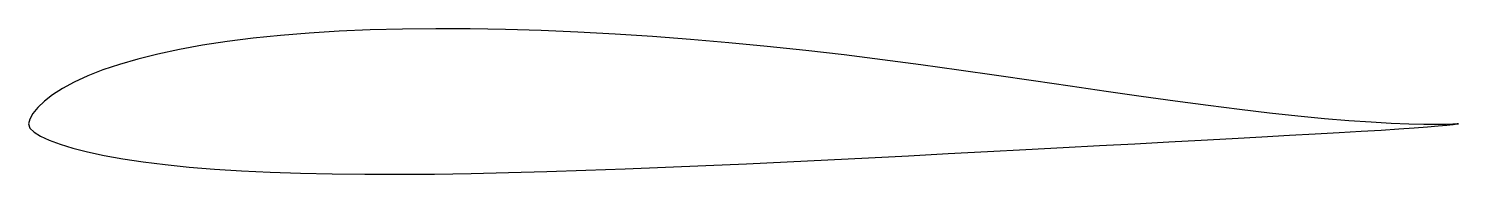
# Model space of a CAD drawing. Header units: metres. Extents: x 0 to 141, y -5 to 9.
import ezdxf

# ---------------------------------------------------------------- set-up
doc = ezdxf.new("R2010")
doc.units = ezdxf.units.M

msp = doc.modelspace()

# ---------------------------------------------------------------- linework, layer by layer
for p, q in [((24.785, 8.667), (22.09, 8.391)), ((27.612, 8.895), (24.785, 8.667)), ((30.563, 9.078), (27.612, 8.895)), ((33.627, 9.21), (30.563, 9.078)), ((36.802, 9.289), (33.627, 9.21)), ((40.083, 9.319), (36.802, 9.289)), ((43.458, 9.304), (40.083, 9.319)), ((46.917, 9.242), (43.458, 9.304)), ((50.452, 9.133), (46.917, 9.242)), ((54.054, 8.981), (50.452, 9.133)), ((57.711, 8.787), (54.054, 8.981)), ((61.411, 8.549), (57.711, 8.787)), ((65.148, 8.268), (61.411, 8.549)), ((14.835, 7.284), (12.713, 6.834)), ((17.11, 7.694), (14.835, 7.284)), ((19.531, 8.065), (17.11, 7.694)), ((22.09, 8.391), (19.531, 8.065)), ((68.911, 7.948), (65.148, 8.268)), ((72.687, 7.589), (68.911, 7.948)), ((76.468, 7.187), (72.687, 7.589)), ((80.254, 6.747), (76.468, 7.187)), ((8.937, 5.825), (7.291, 5.276)), ((10.746, 6.346), (8.937, 5.825)), ((12.713, 6.834), (10.746, 6.346)), ((84.034, 6.279), (80.254, 6.747)), ((87.794, 5.786), (84.034, 6.279)), ((91.527, 5.268), (87.794, 5.786)), ((5.814, 4.698), (4.499, 4.094)), ((7.291, 5.276), (5.814, 4.698)), ((95.232, 4.735), (91.527, 5.268)), ((98.895, 4.201), (95.232, 4.735)), ((2.363, 2.851), (1.549, 2.226)), ((3.347, 3.475), (2.363, 2.851)), ((4.499, 4.094), (3.347, 3.475)), ((102.5, 3.675), (98.895, 4.201)), ((106.034, 3.162), (102.5, 3.675)), ((109.484, 2.67), (106.034, 3.162)), ((0.902, 1.608), (0.422, 1.016)), ((1.549, 2.226), (0.902, 1.608)), ((112.833, 2.208), (109.484, 2.67)), ((116.066, 1.78), (112.833, 2.208)), ((119.166, 1.391), (116.066, 1.78)), ((0.117, 0.467), (0, -0.016)), ((0.422, 1.016), (0.117, 0.467)), ((122.119, 1.045), (119.166, 1.391)), ((124.91, 0.747), (122.119, 1.045)), ((127.52, 0.5), (124.91, 0.747)), ((129.93, 0.304), (127.52, 0.5)), ((132.124, 0.154), (129.93, 0.304)), ((134.092, 0.045), (132.124, 0.154)), ((135.822, -0.027), (134.092, 0.045)), ((140.7, 0), (140.567, -0.007)), ((140.569, -0.012), (140.7, 0)), ((0, -0.016), (0.135, -0.424)), ((0.135, -0.424), (0.544, -0.808)), ((0.544, -0.808), (1.185, -1.205)), ((1.185, -1.205), (2.037, -1.604)), ((118.448, -1.437), (121.344, -1.279)), ((121.344, -1.279), (124.071, -1.128)), ((124.071, -1.128), (126.617, -0.987)), ((126.617, -0.987), (128.974, -0.854)), ((128.974, -0.854), (131.133, -0.729)), ((131.133, -0.729), (133.086, -0.612)), ((133.086, -0.612), (134.827, -0.503)), ((134.827, -0.503), (136.348, -0.401)), ((137.306, -0.065), (135.822, -0.027)), ((136.348, -0.401), (137.644, -0.305)), ((138.532, -0.071), (137.306, -0.065)), ((137.644, -0.305), (138.713, -0.211)), ((139.487, -0.053), (138.532, -0.071)), ((138.713, -0.211), (139.56, -0.123)), ((140.164, -0.027), (139.487, -0.053)), ((139.56, -0.123), (140.183, -0.053)), ((140.567, -0.007), (140.164, -0.027)), ((140.183, -0.053), (140.569, -0.012)), ((2.037, -1.604), (3.093, -1.997)), ((3.093, -1.997), (4.348, -2.378)), ((4.348, -2.378), (5.799, -2.744)), ((5.799, -2.744), (7.439, -3.093)), ((90.505, -2.922), (94.349, -2.722)), ((94.349, -2.722), (98.118, -2.524)), ((98.118, -2.524), (101.8, -2.33)), ((101.8, -2.33), (105.38, -2.14)), ((105.38, -2.14), (108.847, -1.955)), ((108.847, -1.955), (112.189, -1.776)), ((112.189, -1.776), (115.393, -1.603)), ((115.393, -1.603), (118.448, -1.437)), ((7.439, -3.093), (9.262, -3.419)), ((9.262, -3.419), (11.266, -3.719)), ((11.266, -3.719), (13.443, -3.993)), ((13.443, -3.993), (15.787, -4.235)), ((62.666, -4.259), (66.646, -4.088)), ((66.646, -4.088), (70.648, -3.907)), ((70.648, -3.907), (74.658, -3.718)), ((74.658, -3.718), (78.663, -3.523)), ((78.663, -3.523), (82.648, -3.324)), ((82.648, -3.324), (86.6, -3.123)), ((86.6, -3.123), (90.505, -2.922)), ((15.787, -4.235), (18.293, -4.442)), ((18.293, -4.442), (20.962, -4.612)), ((20.962, -4.612), (23.784, -4.748)), ((23.784, -4.748), (26.752, -4.851)), ((26.752, -4.851), (29.859, -4.915)), ((29.859, -4.915), (33.102, -4.946)), ((33.102, -4.946), (36.47, -4.947)), ((36.47, -4.947), (39.952, -4.92)), ((39.952, -4.92), (43.539, -4.864)), ((43.539, -4.864), (47.222, -4.784)), ((47.222, -4.784), (50.988, -4.682)), ((50.988, -4.682), (54.824, -4.559)), ((54.824, -4.559), (58.721, -4.417)), ((58.721, -4.417), (62.666, -4.259))]:
    msp.add_line(p, q)

doc.saveas('drawing.dxf')
